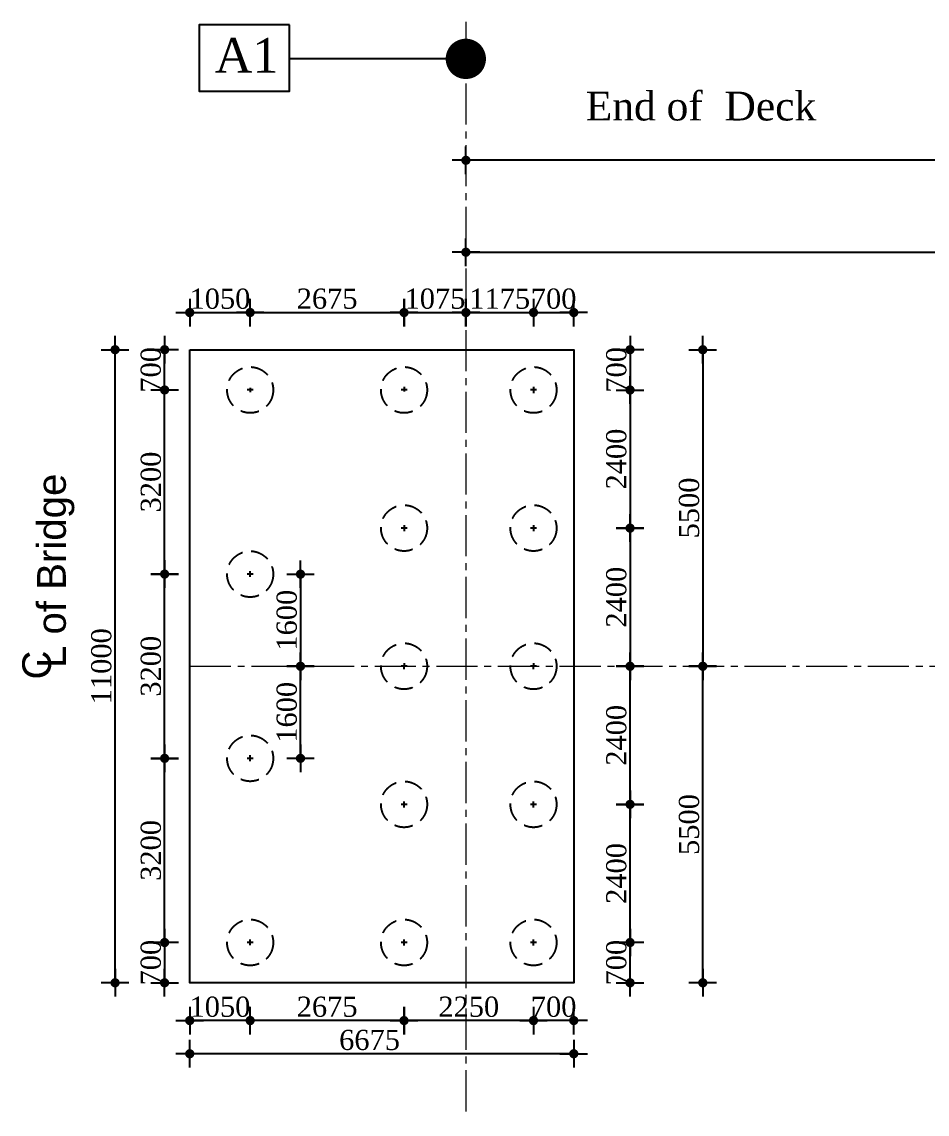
# Model space of a CAD drawing. Header units: millimetres. Extents: x 645430 to 1329725, y -477752 to 44877.
# Drawn here: x 1015918 to 1031655, y -284868 to -265889 of the extents above; entities that cross this region are included whole.
import ezdxf

# ---------------------------------------------------------------- set-up
doc = ezdxf.new("R2010")
doc.units = ezdxf.units.MM
doc.header["$LTSCALE"] = 250
doc.header["$PDMODE"] = 2
for name, pattern in [('ACAD_ISO10W100', [18, 12, -3, 0, -3]), ('CENTER2', [28.575, 19.05, -3.175, 3.175, -3.175]), ('DASHED', [19.05, 12.7, -6.35]), ('HIDDEN', [9.525, 6.35, -3.175])]:
    doc.linetypes.add(name, pattern=pattern)
for name, color, linetype in [('Abutment W Line', 200, 'Continuous'), ('dim', 4, 'Continuous'), ('Dimision', 4, 'Continuous'), ('Pile', 11, 'Continuous'), ('Text', 7, 'Continuous'), ('TXT', 7, 'Continuous')]:
    doc.layers.add(name, color=color, linetype=linetype)
doc.layers.add('centerline', color=105, linetype='ACAD_ISO10W100', lineweight=15)
doc.layers.add('Dimention', color=7, linetype='Continuous', lineweight=25)
doc.styles.add('ROMANS', font='arial.ttf', dxfattribs={"height": 200})
doc.styles.get("Standard").update_dxf_attribs({"font": 'times.ttf'})
doc.styles.add('TNR', font='times.ttf')
doc.dimstyles.new('ISO-125', dxfattribs={"dimtxt": 125, "dimasz": 1.2, "dimexe": 75, "dimexo": 75, "dimgap": 60, "dimtad": 1, "dimdec": 0, "dimtxsty": 'Standard', "dimblk": 'D_TIC', "dimcen": 52.5, "dimclrd": 256, "dimclre": 256, "dimclrt": 256, "dimadec": 0, "dimazin": 0, "dimtfac": 1, "dimtdec": 0, "dimtix": 1, "dimtmove": 0, "dimatfit": 3, "dimldrblk": 'DOT', "dimfxl": 75, "dimfxlon": 1, "dimlwd": -1, "dimarcsym": 0})
doc.dimstyles.new('ISO-25', dxfattribs={"dimtxt": 75, "dimasz": 45, "dimexe": 125, "dimexo": 75.625, "dimgap": 60, "dimtad": 1, "dimdec": 0, "dimtxsty": 'Standard', "dimblk": 'DOT', "dimcen": 52.5, "dimdle": 100, "dimclrd": 256, "dimclre": 256, "dimclrt": 256, "dimadec": 0, "dimazin": 0, "dimtfac": 1, "dimtdec": 0, "dimtix": 1, "dimtmove": 0, "dimatfit": 3, "dimldrblk": 'DOT', "dimfxl": 1, "dimlwd": -1, "dimarcsym": 0})

# ---------------------------------------------------------------- blocks, each defined once
blk = doc.blocks.new('D_TIC')
at = {"layer": 'Dimision', "ltscale": 5}
for p, q in [((0, 60), (0, -60)), ((-60, 0), (60, 0))]:
    blk.add_line(p, q, dxfattribs=at)
at = {"layer": 'Dimision', "ltscale": 5, "const_width": 20}
blk.add_lwpolyline([(-10, 0, 1), (10, 0, 1)], format="xyb", close=True, dxfattribs=at)
blk = doc.blocks.new('*D278')
at = {"layer": 'Defpoints', "color": 0, "ltscale": 10, "transparency": 16777216}
for p in [(1023637, -268295), (1023637, -268851, 0), (1093697, -271721, 0)]:
    blk.add_point(p, dxfattribs=at)
at = {"layer": 'dim', "lineweight": -2, "ltscale": 10, "transparency": 16777216}
for p, q in [((1023637, -268370), (1023637, -268220)), ((1093697, -268370), (1093697, -268220))]:
    blk.add_line(p, q, dxfattribs=at)
at = {"layer": 'dim', "ltscale": 10, "transparency": 16777216}
blk.add_line((1093693, -268295), (1023641, -268295), dxfattribs=at)
at = {"layer": 'dim', "ltscale": 10, "transparency": 16777216, "xscale": 4, "yscale": 4, "zscale": 4, "rotation": 180}
blk.add_blockref('D_TIC', (1023637, -268295), dxfattribs=at)
at = {"layer": 'dim', "ltscale": 10, "transparency": 16777216, "xscale": 4, "yscale": 4, "zscale": 4}
blk.add_blockref('D_TIC', (1093697, -268295), dxfattribs=at)
at = {"layer": 'dim', "ltscale": 10, "transparency": 16777216, "insert": (1058667, -268005), "char_height": 450, "attachment_point": 5}
blk.add_mtext('70060', dxfattribs=at)
blk = doc.blocks.new('_Dot')
at = {"color": 0, "linetype": 'ByBlock', "lineweight": -2}
blk.add_line((-0.5, 0), (-1, 0), dxfattribs=at)
at = {"color": 0, "linetype": 'ByBlock', "const_width": 0.5}
blk.add_lwpolyline([(-0.25, 0, 1), (0.25, 0, 1)], format="xyb", close=True, dxfattribs=at)
blk = doc.blocks.new('*D280')
at = {"layer": 'Defpoints', "color": 0, "ltscale": 10, "transparency": 16777216}
for p in [(1018837, -283540), (1025512, -283540), (1018837, -283819)]:
    blk.add_point(p, dxfattribs=at)
at = {"layer": 'dim', "lineweight": -2, "ltscale": 10, "transparency": 16777216}
for p, q in [((1018837, -283744), (1018837, -283894)), ((1025512, -283744), (1025512, -283894))]:
    blk.add_line(p, q, dxfattribs=at)
at = {"layer": 'dim', "ltscale": 10, "transparency": 16777216}
blk.add_line((1025508, -283819), (1018841, -283819), dxfattribs=at)
at = {"layer": 'dim', "ltscale": 10, "transparency": 16777216, "xscale": 4, "yscale": 4, "zscale": 4, "rotation": 180}
blk.add_blockref('D_TIC', (1018837, -283819), dxfattribs=at)
at = {"layer": 'dim', "ltscale": 10, "transparency": 16777216, "xscale": 4, "yscale": 4, "zscale": 4}
blk.add_blockref('D_TIC', (1025512, -283819), dxfattribs=at)
at = {"layer": 'dim', "ltscale": 10, "transparency": 16777216, "insert": (1021962, -283581), "char_height": 350, "attachment_point": 5}
blk.add_mtext('6675', dxfattribs=at)
blk = doc.blocks.new('*D281')
at = {"layer": 'Defpoints', "color": 0, "ltscale": 10, "transparency": 16777216}
for p in [(1026260, -277086), (1026491, -277086), (1026260, -279486)]:
    blk.add_point(p, dxfattribs=at)
at = {"layer": 'dim', "lineweight": -2, "ltscale": 10, "transparency": 16777216}
for p, q in [((1026416, -277086), (1026566, -277086)), ((1026416, -279486), (1026566, -279486))]:
    blk.add_line(p, q, dxfattribs=at)
at = {"layer": 'dim', "ltscale": 10, "transparency": 16777216}
blk.add_line((1026491, -279482), (1026491, -277090), dxfattribs=at)
at = {"layer": 'dim', "ltscale": 10, "transparency": 16777216, "xscale": 4, "yscale": 4, "zscale": 4}
for p, rotation in [((1026491, -277086), 90), ((1026491, -279486), 270)]:
    blk.add_blockref('D_TIC', p, dxfattribs=dict(at, rotation=rotation))
at = {"layer": 'dim', "ltscale": 10, "transparency": 16777216, "insert": (1026253, -278286), "char_height": 350, "attachment_point": 5, "rotation": 90}
blk.add_mtext('2400', dxfattribs=at)
blk = doc.blocks.new('*D282')
at = {"layer": 'Defpoints', "color": 0, "ltscale": 10, "transparency": 16777216}
for p in [(1026260, -279486), (1026491, -279486), (1026260, -281886)]:
    blk.add_point(p, dxfattribs=at)
at = {"layer": 'dim', "lineweight": -2, "ltscale": 10, "transparency": 16777216}
for p, q in [((1026416, -279486), (1026566, -279486)), ((1026416, -281886), (1026566, -281886))]:
    blk.add_line(p, q, dxfattribs=at)
at = {"layer": 'dim', "ltscale": 10, "transparency": 16777216}
blk.add_line((1026491, -281882), (1026491, -279490), dxfattribs=at)
at = {"layer": 'dim', "ltscale": 10, "transparency": 16777216, "xscale": 4, "yscale": 4, "zscale": 4}
for p, rotation in [((1026491, -279486), 90), ((1026491, -281886), 270)]:
    blk.add_blockref('D_TIC', p, dxfattribs=dict(at, rotation=rotation))
at = {"layer": 'dim', "ltscale": 10, "transparency": 16777216, "insert": (1026253, -280686), "char_height": 350, "attachment_point": 5, "rotation": 90}
blk.add_mtext('2400', dxfattribs=at)
blk = doc.blocks.new('*D283')
at = {"layer": 'Defpoints', "color": 0, "ltscale": 10, "transparency": 16777216}
for p in [(1026260, -281886), (1026491, -281886), (1026260, -282586)]:
    blk.add_point(p, dxfattribs=at)
at = {"layer": 'dim', "lineweight": -2, "ltscale": 10, "transparency": 16777216}
for p, q in [((1026416, -281886), (1026566, -281886)), ((1026416, -282586), (1026566, -282586))]:
    blk.add_line(p, q, dxfattribs=at)
at = {"layer": 'dim', "ltscale": 10, "transparency": 16777216}
for p, q in [((1026491, -281882), (1026491, -281878)), ((1026491, -282586), (1026491, -281886)), ((1026491, -282590), (1026491, -282594))]:
    blk.add_line(p, q, dxfattribs=at)
at = {"layer": 'dim', "ltscale": 10, "transparency": 16777216, "xscale": 4, "yscale": 4, "zscale": 4}
for p, rotation in [((1026491, -281886), 270), ((1026491, -282586), 90)]:
    blk.add_blockref('D_TIC', p, dxfattribs=dict(at, rotation=rotation))
at = {"layer": 'dim', "ltscale": 10, "transparency": 16777216, "insert": (1026253, -282236), "char_height": 350, "attachment_point": 5, "rotation": 90}
blk.add_mtext('700', dxfattribs=at)
blk = doc.blocks.new('*D284')
at = {"layer": 'Defpoints', "color": 0, "ltscale": 10, "transparency": 16777216}
for p in [(1026260, -271586), (1026260, -272286), (1026491, -272286)]:
    blk.add_point(p, dxfattribs=at)
at = {"layer": 'dim', "lineweight": -2, "ltscale": 10, "transparency": 16777216}
for p, q in [((1026416, -271586), (1026566, -271586)), ((1026416, -272286), (1026566, -272286))]:
    blk.add_line(p, q, dxfattribs=at)
at = {"layer": 'dim', "ltscale": 10, "transparency": 16777216}
for p, q in [((1026491, -271582), (1026491, -271578)), ((1026491, -271586), (1026491, -272286)), ((1026491, -272290), (1026491, -272294))]:
    blk.add_line(p, q, dxfattribs=at)
at = {"layer": 'dim', "ltscale": 10, "transparency": 16777216, "xscale": 4, "yscale": 4, "zscale": 4}
for p, rotation in [((1026491, -271586), 270), ((1026491, -272286), 90)]:
    blk.add_blockref('D_TIC', p, dxfattribs=dict(at, rotation=rotation))
at = {"layer": 'dim', "ltscale": 10, "transparency": 16777216, "insert": (1026253, -271936), "char_height": 350, "attachment_point": 5, "rotation": 90}
blk.add_mtext('700', dxfattribs=at)
blk = doc.blocks.new('*D285')
at = {"layer": 'Defpoints', "color": 0, "ltscale": 10, "transparency": 16777216}
for p in [(1026260, -272286), (1026260, -274686), (1026491, -274686)]:
    blk.add_point(p, dxfattribs=at)
at = {"layer": 'dim', "lineweight": -2, "ltscale": 10, "transparency": 16777216}
for p, q in [((1026416, -272286), (1026566, -272286)), ((1026416, -274686), (1026566, -274686))]:
    blk.add_line(p, q, dxfattribs=at)
at = {"layer": 'dim', "ltscale": 10, "transparency": 16777216}
blk.add_line((1026491, -272290), (1026491, -274682), dxfattribs=at)
at = {"layer": 'dim', "ltscale": 10, "transparency": 16777216, "xscale": 4, "yscale": 4, "zscale": 4}
for p, rotation in [((1026491, -272286), 90), ((1026491, -274686), 270)]:
    blk.add_blockref('D_TIC', p, dxfattribs=dict(at, rotation=rotation))
at = {"layer": 'dim', "ltscale": 10, "transparency": 16777216, "insert": (1026253, -273486), "char_height": 350, "attachment_point": 5, "rotation": 90}
blk.add_mtext('2400', dxfattribs=at)
blk = doc.blocks.new('*D286')
at = {"layer": 'Defpoints', "color": 0, "ltscale": 10, "transparency": 16777216}
for p in [(1026260, -274686), (1026260, -277086), (1026491, -277086)]:
    blk.add_point(p, dxfattribs=at)
at = {"layer": 'dim', "lineweight": -2, "ltscale": 10, "transparency": 16777216}
for p, q in [((1026416, -274686), (1026566, -274686)), ((1026416, -277086), (1026566, -277086))]:
    blk.add_line(p, q, dxfattribs=at)
at = {"layer": 'dim', "ltscale": 10, "transparency": 16777216}
blk.add_line((1026491, -274690), (1026491, -277082), dxfattribs=at)
at = {"layer": 'dim', "ltscale": 10, "transparency": 16777216, "xscale": 4, "yscale": 4, "zscale": 4}
for p, rotation in [((1026491, -274686), 90), ((1026491, -277086), 270)]:
    blk.add_blockref('D_TIC', p, dxfattribs=dict(at, rotation=rotation))
at = {"layer": 'dim', "ltscale": 10, "transparency": 16777216, "insert": (1026253, -275886), "char_height": 350, "attachment_point": 5, "rotation": 90}
blk.add_mtext('2400', dxfattribs=at)
blk = doc.blocks.new('*D287')
at = {"layer": 'Defpoints', "color": 0, "ltscale": 10, "transparency": 16777216}
for p in [(1024812, -282431), (1025512, -282431), (1024812, -283242)]:
    blk.add_point(p, dxfattribs=at)
at = {"layer": 'dim', "lineweight": -2, "ltscale": 10, "transparency": 16777216}
for p, q in [((1024812, -283167), (1024812, -283317)), ((1025512, -283167), (1025512, -283317))]:
    blk.add_line(p, q, dxfattribs=at)
at = {"layer": 'dim', "ltscale": 10, "transparency": 16777216}
for p, q in [((1024808, -283242), (1024804, -283242)), ((1025512, -283242), (1024812, -283242)), ((1025516, -283242), (1025520, -283242))]:
    blk.add_line(p, q, dxfattribs=at)
at = {"layer": 'dim', "ltscale": 10, "transparency": 16777216, "xscale": 4, "yscale": 4, "zscale": 4}
blk.add_blockref('D_TIC', (1024812, -283242), dxfattribs=at)
at = {"layer": 'dim', "ltscale": 10, "transparency": 16777216, "xscale": 4, "yscale": 4, "zscale": 4, "rotation": 180}
blk.add_blockref('D_TIC', (1025512, -283242), dxfattribs=at)
at = {"layer": 'dim', "ltscale": 10, "transparency": 16777216, "insert": (1025162, -283004), "char_height": 350, "attachment_point": 5}
blk.add_mtext('700', dxfattribs=at)
blk = doc.blocks.new('*D288')
at = {"layer": 'Defpoints', "color": 0, "ltscale": 10, "transparency": 16777216}
for p in [(1022562, -282371), (1024812, -282431), (1022562, -283242)]:
    blk.add_point(p, dxfattribs=at)
at = {"layer": 'dim', "lineweight": -2, "ltscale": 10, "transparency": 16777216}
for p, q in [((1022562, -283167), (1022562, -283317)), ((1024812, -283167), (1024812, -283317))]:
    blk.add_line(p, q, dxfattribs=at)
at = {"layer": 'dim', "ltscale": 10, "transparency": 16777216}
blk.add_line((1024808, -283242), (1022566, -283242), dxfattribs=at)
at = {"layer": 'dim', "ltscale": 10, "transparency": 16777216, "xscale": 4, "yscale": 4, "zscale": 4, "rotation": 180}
blk.add_blockref('D_TIC', (1022562, -283242), dxfattribs=at)
at = {"layer": 'dim', "ltscale": 10, "transparency": 16777216, "xscale": 4, "yscale": 4, "zscale": 4}
blk.add_blockref('D_TIC', (1024812, -283242), dxfattribs=at)
at = {"layer": 'dim', "ltscale": 10, "transparency": 16777216, "insert": (1023687, -283004), "char_height": 350, "attachment_point": 5}
blk.add_mtext('2250', dxfattribs=at)
blk = doc.blocks.new('*D289')
at = {"layer": 'Defpoints', "color": 0, "ltscale": 10, "transparency": 16777216}
for p in [(1019887, -282372), (1022562, -282371), (1019887, -283242)]:
    blk.add_point(p, dxfattribs=at)
at = {"layer": 'dim', "lineweight": -2, "ltscale": 10, "transparency": 16777216}
for p, q in [((1019887, -283167), (1019887, -283317)), ((1022562, -283167), (1022562, -283317))]:
    blk.add_line(p, q, dxfattribs=at)
at = {"layer": 'dim', "ltscale": 10, "transparency": 16777216}
blk.add_line((1022558, -283242), (1019891, -283242), dxfattribs=at)
at = {"layer": 'dim', "ltscale": 10, "transparency": 16777216, "xscale": 4, "yscale": 4, "zscale": 4, "rotation": 180}
blk.add_blockref('D_TIC', (1019887, -283242), dxfattribs=at)
at = {"layer": 'dim', "ltscale": 10, "transparency": 16777216, "xscale": 4, "yscale": 4, "zscale": 4}
blk.add_blockref('D_TIC', (1022562, -283242), dxfattribs=at)
at = {"layer": 'dim', "ltscale": 10, "transparency": 16777216, "insert": (1021225, -283004), "char_height": 350, "attachment_point": 5}
blk.add_mtext('2675', dxfattribs=at)
blk = doc.blocks.new('*D290')
at = {"layer": 'Defpoints', "color": 0, "ltscale": 10, "transparency": 16777216}
for p in [(1019887, -282372), (1018837, -282475), (1018837, -283242)]:
    blk.add_point(p, dxfattribs=at)
at = {"layer": 'dim', "lineweight": -2, "ltscale": 10, "transparency": 16777216}
for p, q in [((1018837, -283167), (1018837, -283317)), ((1019887, -283167), (1019887, -283317))]:
    blk.add_line(p, q, dxfattribs=at)
at = {"layer": 'dim', "ltscale": 10, "transparency": 16777216}
for p, q in [((1018833, -283242), (1018829, -283242)), ((1019887, -283242), (1018837, -283242)), ((1019891, -283242), (1019895, -283242))]:
    blk.add_line(p, q, dxfattribs=at)
at = {"layer": 'dim', "ltscale": 10, "transparency": 16777216, "xscale": 4, "yscale": 4, "zscale": 4}
blk.add_blockref('D_TIC', (1018837, -283242), dxfattribs=at)
at = {"layer": 'dim', "ltscale": 10, "transparency": 16777216, "xscale": 4, "yscale": 4, "zscale": 4, "rotation": 180}
blk.add_blockref('D_TIC', (1019887, -283242), dxfattribs=at)
at = {"layer": 'dim', "ltscale": 10, "transparency": 16777216, "insert": (1019362, -283004), "char_height": 350, "attachment_point": 5}
blk.add_mtext('1050', dxfattribs=at)
blk = doc.blocks.new('*D291')
at = {"layer": 'Defpoints', "color": 0, "ltscale": 10, "transparency": 16777216}
for p in [(1018400, -278686), (1019138, -278686), (1019138, -281886)]:
    blk.add_point(p, dxfattribs=at)
at = {"layer": 'dim', "lineweight": -2, "ltscale": 10, "transparency": 16777216}
for p, q in [((1018475, -278686), (1018325, -278686)), ((1018475, -281886), (1018325, -281886))]:
    blk.add_line(p, q, dxfattribs=at)
at = {"layer": 'dim', "ltscale": 10, "transparency": 16777216}
blk.add_line((1018400, -281882), (1018400, -278690), dxfattribs=at)
at = {"layer": 'dim', "ltscale": 10, "transparency": 16777216, "xscale": 4, "yscale": 4, "zscale": 4}
for p, rotation in [((1018400, -278686), 90), ((1018400, -281886), 270)]:
    blk.add_blockref('D_TIC', p, dxfattribs=dict(at, rotation=rotation))
at = {"layer": 'dim', "ltscale": 10, "transparency": 16777216, "insert": (1018162, -280286), "char_height": 350, "attachment_point": 5, "rotation": 90}
blk.add_mtext('3200', dxfattribs=at)
blk = doc.blocks.new('*D292')
at = {"layer": 'Defpoints', "color": 0, "ltscale": 10, "transparency": 16777216}
for p in [(1018400, -275485), (1019138, -275485), (1019138, -278686)]:
    blk.add_point(p, dxfattribs=at)
at = {"layer": 'dim', "lineweight": -2, "ltscale": 10, "transparency": 16777216}
for p, q in [((1018475, -275485), (1018325, -275485)), ((1018475, -278686), (1018325, -278686))]:
    blk.add_line(p, q, dxfattribs=at)
at = {"layer": 'dim', "ltscale": 10, "transparency": 16777216}
blk.add_line((1018400, -278682), (1018400, -275489), dxfattribs=at)
at = {"layer": 'dim', "ltscale": 10, "transparency": 16777216, "xscale": 4, "yscale": 4, "zscale": 4}
for p, rotation in [((1018400, -275485), 90), ((1018400, -278686), 270)]:
    blk.add_blockref('D_TIC', p, dxfattribs=dict(at, rotation=rotation))
at = {"layer": 'dim', "ltscale": 10, "transparency": 16777216, "insert": (1018162, -277086), "char_height": 350, "attachment_point": 5, "rotation": 90}
blk.add_mtext('3200', dxfattribs=at)
blk = doc.blocks.new('*D293')
at = {"layer": 'Defpoints', "color": 0, "ltscale": 10, "transparency": 16777216}
for p in [(1018400, -272285), (1019138, -272285), (1019138, -275485)]:
    blk.add_point(p, dxfattribs=at)
at = {"layer": 'dim', "lineweight": -2, "ltscale": 10, "transparency": 16777216}
for p, q in [((1018475, -272285), (1018325, -272285)), ((1018475, -275485), (1018325, -275485))]:
    blk.add_line(p, q, dxfattribs=at)
at = {"layer": 'dim', "ltscale": 10, "transparency": 16777216}
blk.add_line((1018400, -275481), (1018400, -272289), dxfattribs=at)
at = {"layer": 'dim', "ltscale": 10, "transparency": 16777216, "xscale": 4, "yscale": 4, "zscale": 4}
for p, rotation in [((1018400, -272285), 90), ((1018400, -275485), 270)]:
    blk.add_blockref('D_TIC', p, dxfattribs=dict(at, rotation=rotation))
at = {"layer": 'dim', "ltscale": 10, "transparency": 16777216, "insert": (1018162, -273885), "char_height": 350, "attachment_point": 5, "rotation": 90}
blk.add_mtext('3200', dxfattribs=at)
blk = doc.blocks.new('*D294')
at = {"layer": 'Defpoints', "color": 0, "ltscale": 10, "transparency": 16777216}
for p in [(1018400, -271586), (1018837, -271586), (1019138, -272285)]:
    blk.add_point(p, dxfattribs=at)
at = {"layer": 'dim', "lineweight": -2, "ltscale": 10, "transparency": 16777216}
for p, q in [((1018475, -271586), (1018325, -271586)), ((1018475, -272285), (1018325, -272285))]:
    blk.add_line(p, q, dxfattribs=at)
at = {"layer": 'dim', "ltscale": 10, "transparency": 16777216}
for p, q in [((1018400, -271582), (1018400, -271578)), ((1018400, -272285), (1018400, -271586)), ((1018400, -272289), (1018400, -272293))]:
    blk.add_line(p, q, dxfattribs=at)
at = {"layer": 'dim', "ltscale": 10, "transparency": 16777216, "xscale": 4, "yscale": 4, "zscale": 4}
for p, rotation in [((1018400, -271586), 270), ((1018400, -272285), 90)]:
    blk.add_blockref('D_TIC', p, dxfattribs=dict(at, rotation=rotation))
at = {"layer": 'dim', "ltscale": 10, "transparency": 16777216, "insert": (1018161, -271936), "char_height": 350, "attachment_point": 5, "rotation": 90}
blk.add_mtext('700', dxfattribs=at)
blk = doc.blocks.new('*D295')
at = {"layer": 'Defpoints', "color": 0, "ltscale": 10, "transparency": 16777216}
for p in [(1019138, -281886), (1018400, -282586), (1018837, -282586)]:
    blk.add_point(p, dxfattribs=at)
at = {"layer": 'dim', "lineweight": -2, "ltscale": 10, "transparency": 16777216}
for p, q in [((1018475, -281886), (1018325, -281886)), ((1018475, -282586), (1018325, -282586))]:
    blk.add_line(p, q, dxfattribs=at)
at = {"layer": 'dim', "ltscale": 10, "transparency": 16777216}
for p, q in [((1018400, -281882), (1018400, -281878)), ((1018400, -281886), (1018400, -282586)), ((1018400, -282590), (1018400, -282594))]:
    blk.add_line(p, q, dxfattribs=at)
at = {"layer": 'dim', "ltscale": 10, "transparency": 16777216, "xscale": 4, "yscale": 4, "zscale": 4}
for p, rotation in [((1018400, -281886), 270), ((1018400, -282586), 90)]:
    blk.add_blockref('D_TIC', p, dxfattribs=dict(at, rotation=rotation))
at = {"layer": 'dim', "ltscale": 10, "transparency": 16777216, "insert": (1018161, -282236), "char_height": 350, "attachment_point": 5, "rotation": 90}
blk.add_mtext('700', dxfattribs=at)
blk = doc.blocks.new('*D300')
at = {"layer": 'Defpoints', "color": 0, "ltscale": 10, "transparency": 16777216}
for p in [(1019887, -270940), (1018837, -271586), (1019887, -272246)]:
    blk.add_point(p, dxfattribs=at)
at = {"layer": 'dim', "ltscale": 10, "transparency": 16777216}
for p, q in [((1018833, -270940), (1018829, -270940)), ((1018837, -270940), (1019887, -270940)), ((1019891, -270940), (1019895, -270940))]:
    blk.add_line(p, q, dxfattribs=at)
at = {"layer": 'dim', "lineweight": -2, "ltscale": 10, "transparency": 16777216}
for p, q in [((1018837, -271015), (1018837, -270865)), ((1019887, -271015), (1019887, -270865))]:
    blk.add_line(p, q, dxfattribs=at)
at = {"layer": 'dim', "ltscale": 10, "transparency": 16777216, "xscale": 4, "yscale": 4, "zscale": 4}
blk.add_blockref('D_TIC', (1018837, -270940), dxfattribs=at)
at = {"layer": 'dim', "ltscale": 10, "transparency": 16777216, "xscale": 4, "yscale": 4, "zscale": 4, "rotation": 180}
blk.add_blockref('D_TIC', (1019887, -270940), dxfattribs=at)
at = {"layer": 'dim', "ltscale": 10, "transparency": 16777216, "insert": (1019362, -270702), "char_height": 350, "attachment_point": 5}
blk.add_mtext('1050', dxfattribs=at)
blk = doc.blocks.new('*D301')
at = {"layer": 'Defpoints', "color": 0, "ltscale": 10, "transparency": 16777216}
for p in [(1022562, -270940), (1019887, -272246), (1022562, -272233)]:
    blk.add_point(p, dxfattribs=at)
at = {"layer": 'dim', "lineweight": -2, "ltscale": 10, "transparency": 16777216}
for p, q in [((1019887, -271015), (1019887, -270865)), ((1022562, -271015), (1022562, -270865))]:
    blk.add_line(p, q, dxfattribs=at)
at = {"layer": 'dim', "ltscale": 10, "transparency": 16777216}
blk.add_line((1019891, -270940), (1022558, -270940), dxfattribs=at)
at = {"layer": 'dim', "ltscale": 10, "transparency": 16777216, "xscale": 4, "yscale": 4, "zscale": 4, "rotation": 180}
blk.add_blockref('D_TIC', (1019887, -270940), dxfattribs=at)
at = {"layer": 'dim', "ltscale": 10, "transparency": 16777216, "xscale": 4, "yscale": 4, "zscale": 4}
blk.add_blockref('D_TIC', (1022562, -270940), dxfattribs=at)
at = {"layer": 'dim', "ltscale": 10, "transparency": 16777216, "insert": (1021225, -270701), "char_height": 350, "attachment_point": 5}
blk.add_mtext('2675', dxfattribs=at)
blk = doc.blocks.new('*D296')
at = {"layer": 'Defpoints', "color": 0, "ltscale": 10, "transparency": 16777216}
for p in [(1023637, -270940), (1023637, -271586), (1022562, -272233)]:
    blk.add_point(p, dxfattribs=at)
at = {"layer": 'dim', "lineweight": -2, "ltscale": 10, "transparency": 16777216}
for p, q in [((1022562, -271015), (1022562, -270865)), ((1023637, -271015), (1023637, -270865))]:
    blk.add_line(p, q, dxfattribs=at)
at = {"layer": 'dim', "ltscale": 10, "transparency": 16777216}
blk.add_line((1022566, -270940), (1023633, -270940), dxfattribs=at)
at = {"layer": 'dim', "ltscale": 10, "transparency": 16777216, "xscale": 4, "yscale": 4, "zscale": 4, "rotation": 180}
blk.add_blockref('D_TIC', (1022562, -270940), dxfattribs=at)
at = {"layer": 'dim', "ltscale": 10, "transparency": 16777216, "xscale": 4, "yscale": 4, "zscale": 4}
blk.add_blockref('D_TIC', (1023637, -270940), dxfattribs=at)
at = {"layer": 'dim', "ltscale": 10, "transparency": 16777216, "insert": (1023100, -270701), "char_height": 350, "attachment_point": 5}
blk.add_mtext('1075', dxfattribs=at)
blk = doc.blocks.new('*D302')
at = {"layer": 'Defpoints', "color": 0, "ltscale": 10, "transparency": 16777216}
for p in [(1024812, -270940), (1023637, -271586), (1024812, -271885)]:
    blk.add_point(p, dxfattribs=at)
at = {"layer": 'dim', "lineweight": -2, "ltscale": 10, "transparency": 16777216}
for p, q in [((1023637, -271015), (1023637, -270865)), ((1024812, -271015), (1024812, -270865))]:
    blk.add_line(p, q, dxfattribs=at)
at = {"layer": 'dim', "ltscale": 10, "transparency": 16777216}
blk.add_line((1023641, -270940), (1024808, -270940), dxfattribs=at)
at = {"layer": 'dim', "ltscale": 10, "transparency": 16777216, "xscale": 4, "yscale": 4, "zscale": 4, "rotation": 180}
blk.add_blockref('D_TIC', (1023637, -270940), dxfattribs=at)
at = {"layer": 'dim', "ltscale": 10, "transparency": 16777216, "xscale": 4, "yscale": 4, "zscale": 4}
blk.add_blockref('D_TIC', (1024812, -270940), dxfattribs=at)
at = {"layer": 'dim', "ltscale": 10, "transparency": 16777216, "insert": (1024225, -270701), "char_height": 350, "attachment_point": 5}
blk.add_mtext('1175', dxfattribs=at)
blk = doc.blocks.new('*D303')
at = {"layer": 'Defpoints', "color": 0, "ltscale": 10, "transparency": 16777216}
for p in [(1025512, -270940), (1025512, -271586), (1024812, -271885)]:
    blk.add_point(p, dxfattribs=at)
at = {"layer": 'dim', "ltscale": 10, "transparency": 16777216}
for p, q in [((1024808, -270940), (1024804, -270940)), ((1024812, -270940), (1025512, -270940)), ((1025516, -270940), (1025520, -270940))]:
    blk.add_line(p, q, dxfattribs=at)
at = {"layer": 'dim', "lineweight": -2, "ltscale": 10, "transparency": 16777216}
for p, q in [((1024812, -271015), (1024812, -270865)), ((1025512, -271015), (1025512, -270865))]:
    blk.add_line(p, q, dxfattribs=at)
at = {"layer": 'dim', "ltscale": 10, "transparency": 16777216, "xscale": 4, "yscale": 4, "zscale": 4}
blk.add_blockref('D_TIC', (1024812, -270940), dxfattribs=at)
at = {"layer": 'dim', "ltscale": 10, "transparency": 16777216, "xscale": 4, "yscale": 4, "zscale": 4, "rotation": 180}
blk.add_blockref('D_TIC', (1025512, -270940), dxfattribs=at)
at = {"layer": 'dim', "ltscale": 10, "transparency": 16777216, "insert": (1025162, -270701), "char_height": 350, "attachment_point": 5}
blk.add_mtext('700', dxfattribs=at)
blk = doc.blocks.new('*D297')
at = {"layer": 'Defpoints', "color": 0, "ltscale": 10, "transparency": 16777216}
for p in [(1017539, -271586), (1018837, -271586), (1018837, -282586)]:
    blk.add_point(p, dxfattribs=at)
at = {"layer": 'dim', "lineweight": -2, "ltscale": 10, "transparency": 16777216}
for p, q in [((1017614, -271586), (1017464, -271586)), ((1017614, -282586), (1017464, -282586))]:
    blk.add_line(p, q, dxfattribs=at)
at = {"layer": 'dim', "ltscale": 10, "transparency": 16777216}
blk.add_line((1017539, -282582), (1017539, -271590), dxfattribs=at)
at = {"layer": 'dim', "ltscale": 10, "transparency": 16777216, "xscale": 4, "yscale": 4, "zscale": 4}
for p, rotation in [((1017539, -271586), 90), ((1017539, -282586), 270)]:
    blk.add_blockref('D_TIC', p, dxfattribs=dict(at, rotation=rotation))
at = {"layer": 'dim', "ltscale": 10, "transparency": 16777216, "insert": (1017301, -277086), "char_height": 350, "attachment_point": 5, "rotation": 90}
blk.add_mtext('11000', dxfattribs=at)
blk = doc.blocks.new('*D304')
at = {"layer": 'Defpoints', "color": 0, "ltscale": 10, "transparency": 16777216}
for p in [(1019940, -275486, -27876), (1019940, -277086, -27876), (1020762, -277086)]:
    blk.add_point(p, dxfattribs=at)
at = {"layer": 'dim', "ltscale": 10, "transparency": 16777216}
blk.add_line((1020762, -275490), (1020762, -277082), dxfattribs=at)
at = {"layer": 'dim', "lineweight": -2, "ltscale": 10, "transparency": 16777216}
for p, q in [((1020832, -275486), (1020837, -275486)), ((1020832, -277086), (1020837, -277086))]:
    blk.add_line(p, q, dxfattribs=at)
at = {"layer": 'dim', "ltscale": 10, "transparency": 16777216, "xscale": 4, "yscale": 4, "zscale": 4}
for p, rotation in [((1020762, -275486), 90), ((1020762, -277086), 270)]:
    blk.add_blockref('D_TIC', p, dxfattribs=dict(at, rotation=rotation))
at = {"layer": 'dim', "ltscale": 10, "transparency": 16777216, "insert": (1020524, -276286), "char_height": 350, "attachment_point": 5, "rotation": 90}
blk.add_mtext('1600', dxfattribs=at)
blk = doc.blocks.new('*D305')
at = {"layer": 'Defpoints', "color": 0, "ltscale": 10, "transparency": 16777216}
for p in [(1019940, -277086, -27876), (1020762, -277086), (1019940, -278686, -27876)]:
    blk.add_point(p, dxfattribs=at)
at = {"layer": 'dim', "ltscale": 10, "transparency": 16777216}
blk.add_line((1020762, -278682), (1020762, -277090), dxfattribs=at)
at = {"layer": 'dim', "lineweight": -2, "ltscale": 10, "transparency": 16777216}
for p, q in [((1020832, -277086), (1020837, -277086)), ((1020832, -278686), (1020837, -278686))]:
    blk.add_line(p, q, dxfattribs=at)
at = {"layer": 'dim', "ltscale": 10, "transparency": 16777216, "xscale": 4, "yscale": 4, "zscale": 4}
for p, rotation in [((1020762, -277086), 90), ((1020762, -278686), 270)]:
    blk.add_blockref('D_TIC', p, dxfattribs=dict(at, rotation=rotation))
at = {"layer": 'dim', "ltscale": 10, "transparency": 16777216, "insert": (1020524, -277886), "char_height": 350, "attachment_point": 5, "rotation": 90}
blk.add_mtext('1600', dxfattribs=at)
blk = doc.blocks.new('*D298')
at = {"layer": 'Defpoints', "color": 0, "ltscale": 10, "transparency": 16777216}
for p in [(1025884, -277086, -27876), (1027755, -277086), (1025884, -282586, -27876)]:
    blk.add_point(p, dxfattribs=at)
at = {"layer": 'dim', "ltscale": 10, "transparency": 16777216}
blk.add_line((1027755, -282582), (1027755, -277090), dxfattribs=at)
at = {"layer": 'dim', "lineweight": -2, "ltscale": 10, "transparency": 16777216}
for p, q in [((1027819, -277086), (1027830, -277086)), ((1027819, -282586), (1027830, -282586))]:
    blk.add_line(p, q, dxfattribs=at)
at = {"layer": 'dim', "ltscale": 10, "transparency": 16777216, "xscale": 4, "yscale": 4, "zscale": 4}
for p, rotation in [((1027755, -277086), 90), ((1027755, -282586), 270)]:
    blk.add_blockref('D_TIC', p, dxfattribs=dict(at, rotation=rotation))
at = {"layer": 'dim', "ltscale": 10, "transparency": 16777216, "insert": (1027517, -279836), "char_height": 350, "attachment_point": 5, "rotation": 90}
blk.add_mtext('5500', dxfattribs=at)
blk = doc.blocks.new('*D299')
at = {"layer": 'Defpoints', "color": 0, "ltscale": 10, "transparency": 16777216}
for p in [(1025884, -271586, -27876), (1025884, -277086, -27876), (1027755, -277086)]:
    blk.add_point(p, dxfattribs=at)
at = {"layer": 'dim', "ltscale": 10, "transparency": 16777216}
blk.add_line((1027755, -271590), (1027755, -277082), dxfattribs=at)
at = {"layer": 'dim', "lineweight": -2, "ltscale": 10, "transparency": 16777216}
for p, q in [((1027819, -271586), (1027830, -271586)), ((1027819, -277086), (1027830, -277086))]:
    blk.add_line(p, q, dxfattribs=at)
at = {"layer": 'dim', "ltscale": 10, "transparency": 16777216, "xscale": 4, "yscale": 4, "zscale": 4}
for p, rotation in [((1027755, -271586), 90), ((1027755, -277086), 270)]:
    blk.add_blockref('D_TIC', p, dxfattribs=dict(at, rotation=rotation))
at = {"layer": 'dim', "ltscale": 10, "transparency": 16777216, "insert": (1027517, -274336), "char_height": 350, "attachment_point": 5, "rotation": 90}
blk.add_mtext('5500', dxfattribs=at)
blk = doc.blocks.new('*D306')
at = {"layer": 'Defpoints', "color": 0, "ltscale": 10, "transparency": 16777216}
for p in [(1043652, -268691, 0), (1023637, -268987, 0), (1043652, -269892)]:
    blk.add_point(p, dxfattribs=at)
at = {"layer": 'dim', "lineweight": -2, "ltscale": 10, "transparency": 16777216}
for p, q in [((1023637, -269817), (1023637, -269967)), ((1043652, -269817), (1043652, -269967))]:
    blk.add_line(p, q, dxfattribs=at)
at = {"layer": 'dim', "ltscale": 10, "transparency": 16777216}
blk.add_line((1023641, -269892), (1043648, -269892), dxfattribs=at)
at = {"layer": 'dim', "ltscale": 10, "transparency": 16777216, "xscale": 4, "yscale": 4, "zscale": 4, "rotation": 180}
blk.add_blockref('D_TIC', (1023637, -269892), dxfattribs=at)
at = {"layer": 'dim', "ltscale": 10, "transparency": 16777216, "xscale": 4, "yscale": 4, "zscale": 4}
blk.add_blockref('D_TIC', (1043652, -269892), dxfattribs=at)
at = {"layer": 'dim', "ltscale": 10, "transparency": 16777216, "insert": (1033645, -269603), "char_height": 450, "attachment_point": 5}
blk.add_mtext('20015', dxfattribs=at)

msp = doc.modelspace()

# ---------------------------------------------------------------- linework, layer by layer
at = {"layer": 'Abutment W Line', "linetype": 'HIDDEN', "ltscale": 5}
for p, q in [((1019939.7, -272285.7, -27875.9), (1019834.7, -272285.7, -27875.9)), ((1019887.2, -272245.7, -27875.9), (1019887.2, -272325.7, -27875.9)), ((1022614.7, -272285.7, -27875.9), (1022509.7, -272285.7, -27875.9)), ((1022562.2, -272233.2, -27875.9), (1022562.2, -272313.2, -27875.9)), ((1024864.7, -272285.7, -27875.9), (1024759.7, -272285.7, -27875.9)), ((1024812.2, -272233.2, -27875.9), (1024812.2, -272338.2, -27875.9)), ((1022614.7, -274685.7, -27875.9), (1022509.7, -274685.7, -27875.9)), ((1022562.2, -274633.2, -27875.9), (1022562.2, -274738.2, -27875.9)), ((1024864.7, -274685.7, -27875.9), (1024759.7, -274685.7, -27875.9)), ((1024812.2, -274633.2, -27875.9), (1024812.2, -274738.2, -27875.9)), ((1019939.7, -275485.6, -27875.9), (1019834.7, -275485.6, -27875.9)), ((1019939.7, -275485.6, -27875.9), (1019834.7, -275485.6, -27875.9)), ((1019887.2, -275532.2, -27875.9), (1019887.2, -275433.1, -27875.9)), ((1022614.7, -277085.7, -27875.9), (1022509.7, -277085.7, -27875.9)), ((1022614.7, -277085.7, -27875.9), (1022509.7, -277085.7, -27875.9)), ((1022562.2, -277033.2, -27875.9), (1022562.2, -277085.7, -27875.9)), ((1022562.2, -277138.2, -27875.9), (1022562.2, -277085.7, -27875.9)), ((1024864.7, -277085.7, -27875.9), (1024759.7, -277085.7, -27875.9)), ((1024864.7, -277085.7, -27875.9), (1024759.7, -277085.7, -27875.9)), ((1024812.2, -277033.2, -27875.9), (1024812.2, -277085.7, -27875.9)), ((1024812.2, -277138.2, -27875.9), (1024812.2, -277085.7, -27875.9)), ((1019939.7, -278685.9, -27875.9), (1019834.7, -278685.9, -27875.9)), ((1019939.7, -278685.9, -27875.9), (1019834.7, -278685.9, -27875.9)), ((1019887.2, -278732.5, -27875.9), (1019887.2, -278633.4, -27875.9)), ((1022614.7, -279485.7, -27875.9), (1022509.7, -279485.7, -27875.9)), ((1022562.2, -279538.2, -27875.9), (1022562.2, -279433.2, -27875.9)), ((1024864.7, -279485.7, -27875.9), (1024759.7, -279485.7, -27875.9)), ((1024812.2, -279538.2, -27875.9), (1024812.2, -279433.2, -27875.9)), ((1019887.2, -281932.3, -27875.9), (1019887.2, -281833.2, -27875.9)), ((1022562.2, -281938.7, -27875.9), (1022562.2, -281831, -27875.9)), ((1024812.2, -281938.2, -27875.9), (1024812.2, -281833.2, -27875.9)), ((1019939.7, -281885.7, -27875.9), (1019834.7, -281885.7, -27875.9)), ((1022614.7, -281886.2, -27875.9), (1022509.7, -281886.2, -27875.9)), ((1024864.7, -281885.7, -27875.9), (1024759.7, -281885.7, -27875.9))]:
    msp.add_line(p, q, dxfattribs=at)
at = {"layer": 'Abutment W Line', "linetype": 'DASHED', "ltscale": 0.1}
for centre in [(1019887.2, -272285.3, -27875.9), (1022562.2, -272285.3, -27875.9), (1024812.2, -272285.3, -27875.9), (1022562.2, -274685.3, -27875.9), (1024812.2, -274685.3, -27875.9), (1019887.2, -275485.1, -27875.9), (1022562.2, -277085.3, -27875.9), (1024812.2, -277085.3, -27875.9), (1019887.2, -278685.9, -27875.9), (1022562.2, -279485.3, -27875.9), (1024812.2, -279485.3, -27875.9), (1019887.2, -281885.7, -27875.9), (1022562.2, -281885.7, -27875.9), (1024812.2, -281885.3, -27875.9)]:
    msp.add_circle(centre, 400, dxfattribs=at)
at = {"layer": 'centerline', "linetype": 'CENTER2', "ltscale": 0.15}
msp.add_line((1023637.2, -265889.1, 0), (1023637.2, -284868.3, 0), dxfattribs=at)
msp.add_lwpolyline([(1018837.2, -277085.7), (1098922.4, -277085.7)], dxfattribs=at)
at = {"layer": 'Dimention', "elevation": 0}
msp.add_lwpolyline([(1020571.4, -265941.4), (1019001.4, -265941.4), (1019001.4, -267091.4), (1020571.4, -267091.4)], close=True, dxfattribs=at)
at = {"layer": 'Dimision', "lineweight": 5, "ltscale": 6, "elevation": 0}
msp.add_lwpolyline([(1023655.3, -267416.6, 0, 250.9, 0), (1024323.3, -267416.6, 0, 0, 0), (1025633.5, -267416.6, 0, 0, 0)], format="xyseb", dxfattribs=at)
at = {"layer": 'Pile', "ltscale": 0.15, "elevation": -27875.9}
msp.add_lwpolyline([(1018837.2, -271585.7), (1025512.2, -271585.7), (1025512.2, -277085.7), (1025512.2, -282585.7), (1018837.2, -282585.7), (1018837.2, -277135.7)], close=True, dxfattribs=at)

# ---------------------------------------------------------------- texts
at = {"layer": 'Text'}
msp.add_text('End of  Deck', height=500, dxfattribs=at).set_placement((1025720.4, -267602.7, 0))
at = {"layer": 'Text', "char_height": 500, "attachment_point": 1, "rotation": 90, "style": 'ROMANS'}
for s, insert in [('L of Bridge', (1016183.2, -277116.6, 0)), ('C', (1015925.6, -277316.8, 0))]:
    msp.add_mtext(s, dxfattribs=dict(at, insert=insert))
at = {"layer": 'TXT', "style": 'TNR'}
msp.add_text('A1', height=600, dxfattribs=at).set_placement((1019271.4, -266771.4, 0))

# ---------------------------------------------------------------- dimensions: what is measured, and where the dimension line sits
at = {"layer": 'dim', "color": 2, "ltscale": 10}
dim = msp.add_linear_dim(base=(1023637.2, -268294.6, 0), p1=(1093697.4, -271721.1, 0), p2=(1023637.2, -268851.3, 0), dimstyle='ISO-125', override={"dimtxt": 450, "dimasz": 4, "dimtmove": 1}, dxfattribs=at)
dim.commit()
dim.dimension.update_dxf_attribs({"geometry": '*D278', "text_midpoint": (1058667.3, -268005.1, 0)})
at = {"layer": 'dim', "ltscale": 10}
for base, p1, p2, override, picture, middle in [((1043652.2, -269892.3), (1023637.2, -268986.6, 0), (1043652.2, -268691.5, 0), {"dimtxt": 450, "dimasz": 4, "dimtmove": 1}, '*D306', (1033644.7, -269603.4)), ((1019887.2, -270939.8, -27875.9), (1018837.2, -271585.7, -27875.9), (1019887.2, -272245.7, -27875.9), {"dimtxt": 350, "dimasz": 4, "dimtmove": 1}, '*D300', (1019362.2, -270701.8, -27875.9)), ((1022562.2, -270939.8, -27875.9), (1019887.2, -272245.7, -27875.9), (1022562.2, -272233.2, -27875.9), {"dimtxt": 350, "dimasz": 4, "dimtmove": 1}, '*D301', (1021224.7, -270701.3, -27875.9)), ((1023637.2, -270939.8, -27875.9), (1022562.2, -272233.2, -27875.9), (1023637.2, -271585.7, -27875.9), {"dimtxt": 350, "dimasz": 4, "dimtmove": 1}, '*D296', (1023099.7, -270701.3, -27875.9)), ((1024812.2, -270939.8, -27875.9), (1023637.2, -271585.7, -27875.9), (1024812.2, -271885.3, -27875.9), {"dimtxt": 350, "dimasz": 4, "dimtmove": 1}, '*D302', (1024224.7, -270701.3, -27875.9)), ((1025512.2, -270939.8, -27875.9), (1024812.2, -271885.3, -27875.9), (1025512.2, -271585.7, -27875.9), {"dimtxt": 350, "dimasz": 4, "dimtmove": 1}, '*D303', (1025162.2, -270701.3, -27875.9))]:
    dim = msp.add_linear_dim(base=base, p1=p1, p2=p2, dimstyle='ISO-125', override=override, dxfattribs=at)
    dim.commit()
    dim.dimension.update_dxf_attribs({"geometry": picture, "text_midpoint": middle})
for base, p1, p2, angle, picture, middle in [((1017539.1, -271585.7, -27875.9), (1018837.2, -282585.7, -27875.9), (1018837.2, -271585.7, -27875.9), 90, '*D297', (1017301, -277085.7, -27875.9)), ((1018400, -271585.7, -27875.9), (1019137.9, -272285.3, -27875.9), (1018837.2, -271585.7, -27875.9), 90, '*D294', (1018161.5, -271935.5, -27875.9)), ((1027754.6, -277085.7), (1025883.9, -271585.7, -27875.9), (1025883.9, -277085.7, -27875.9), 90, '*D299', (1027516.5, -274335.7)), ((1026491.1, -272285.7, -27875.9), (1026259.5, -271585.7, -27875.9), (1026259.5, -272285.7, -27875.9), 270, '*D284', (1026252.6, -271935.7, -27875.9)), ((1018400, -272285.3, -27875.9), (1019137.9, -275485.1, -27875.9), (1019137.9, -272285.3, -27875.9), 90, '*D293', (1018162, -273885.2, -27875.9)), ((1026491.1, -274685.7, -27875.9), (1026259.5, -272285.7, -27875.9), (1026259.5, -274685.7, -27875.9), 270, '*D285', (1026253.1, -273485.7, -27875.9)), ((1026491.1, -277085.7, -27875.9), (1026259.5, -274685.7, -27875.9), (1026259.5, -277085.7, -27875.9), 270, '*D286', (1026253.1, -275885.7, -27875.9)), ((1020761.9, -277085.7, 0), (1019939.7, -275485.6, -27875.9), (1019939.7, -277085.7, -27875.9), 90, '*D304', (1020523.9, -276285.7, 0)), ((1020761.9, -277085.7, 0), (1019939.7, -278685.9, -27875.9), (1019939.7, -277085.7, -27875.9), 90, '*D305', (1020523.9, -277885.8, 0)), ((1027754.6, -277085.7), (1025883.9, -282585.7, -27875.9), (1025883.9, -277085.7, -27875.9), 90, '*D298', (1027516.5, -279835.7)), ((1026491.1, -277085.7, -27875.9), (1026259.5, -279485.7, -27875.9), (1026259.5, -277085.7, -27875.9), 90, '*D281', (1026253.1, -278285.7, -27875.9)), ((1018400, -278685.9, -27875.9), (1019137.9, -281885.7, -27875.9), (1019137.9, -278685.9, -27875.9), 90, '*D291', (1018162, -280285.8, -27875.9)), ((1026491.1, -279485.7, -27875.9), (1026259.5, -281885.7, -27875.9), (1026259.5, -279485.7, -27875.9), 90, '*D282', (1026253.1, -280685.7, -27875.9)), ((1018400, -282585.7, -27875.9), (1019137.9, -281885.7, -27875.9), (1018837.2, -282585.7, -27875.9), 90, '*D295', (1018161.5, -282235.7, -27875.9)), ((1026491.1, -281885.7, -27875.9), (1026259.5, -282585.7, -27875.9), (1026259.5, -281885.7, -27875.9), 90, '*D283', (1026252.6, -282235.7, -27875.9)), ((1018837.2, -283242.2, -27875.9), (1019887.2, -282372, -27875.9), (1018837.2, -282475.5, -27875.9), 180, '*D290', (1019362.2, -283004.2, -27875.9)), ((1019887.2, -283242.2, -27875.9), (1022562.2, -282371.3, -27875.9), (1019887.2, -282372, -27875.9), 180, '*D289', (1021224.7, -283003.7, -27875.9)), ((1022562.2, -283242.2, -27875.9), (1024812.2, -282430.6, -27875.9), (1022562.2, -282371.3, -27875.9), 180, '*D288', (1023687.2, -283004.2, -27875.9)), ((1024812.2, -283242.2, -27875.9), (1025512.2, -282430.6, -27875.9), (1024812.2, -282430.6, -27875.9), 180, '*D287', (1025162.2, -283003.7, -27875.9))]:
    dim = msp.add_linear_dim(base=base, p1=p1, p2=p2, angle=angle, dimstyle='ISO-125', override={"dimtxt": 350, "dimasz": 4, "dimtmove": 1}, dxfattribs=at)
    dim.commit()
    dim.dimension.update_dxf_attribs({"geometry": picture, "text_midpoint": middle})
dim = msp.add_linear_dim(base=(1018400, -275485.1, -27875.9), p1=(1019137.9, -278685.9, -27875.9), p2=(1019137.9, -275485.1, -27875.9), angle=90, text='3200', dimstyle='ISO-125', override={"dimtxt": 350, "dimasz": 4, "dimtmove": 1}, dxfattribs=at)
dim.commit()
dim.dimension.update_dxf_attribs({"geometry": '*D292', "text_midpoint": (1018162, -277085.5, -27875.9)})
dim = msp.add_linear_dim(base=(1018837.2, -283819, -27875.9), p1=(1025512.2, -283539.6, -27875.9), p2=(1018837.2, -283539.6, -27875.9), angle=180, dimstyle='ISO-125', override={"dimtxt": 350, "dimasz": 4, "dimtmove": 1}, dxfattribs=at)
dim.commit()
dim.dimension.update_dxf_attribs({"geometry": '*D280', "text_midpoint": (1021962.2, -283819, -27875.9), "dimtype": 160})

# ---------------------------------------------------------------- leaders
at = {"layer": 'Dimision', "lineweight": 5, "ltscale": 5}
msp.add_leader([(1023636, -266532.2, 0), (1020571.4, -266532.2, 0)], dimstyle='ISO-25', override={"dimasz": 700, "dimtad": 0}, dxfattribs=at)

doc.saveas('drawing.dxf')
